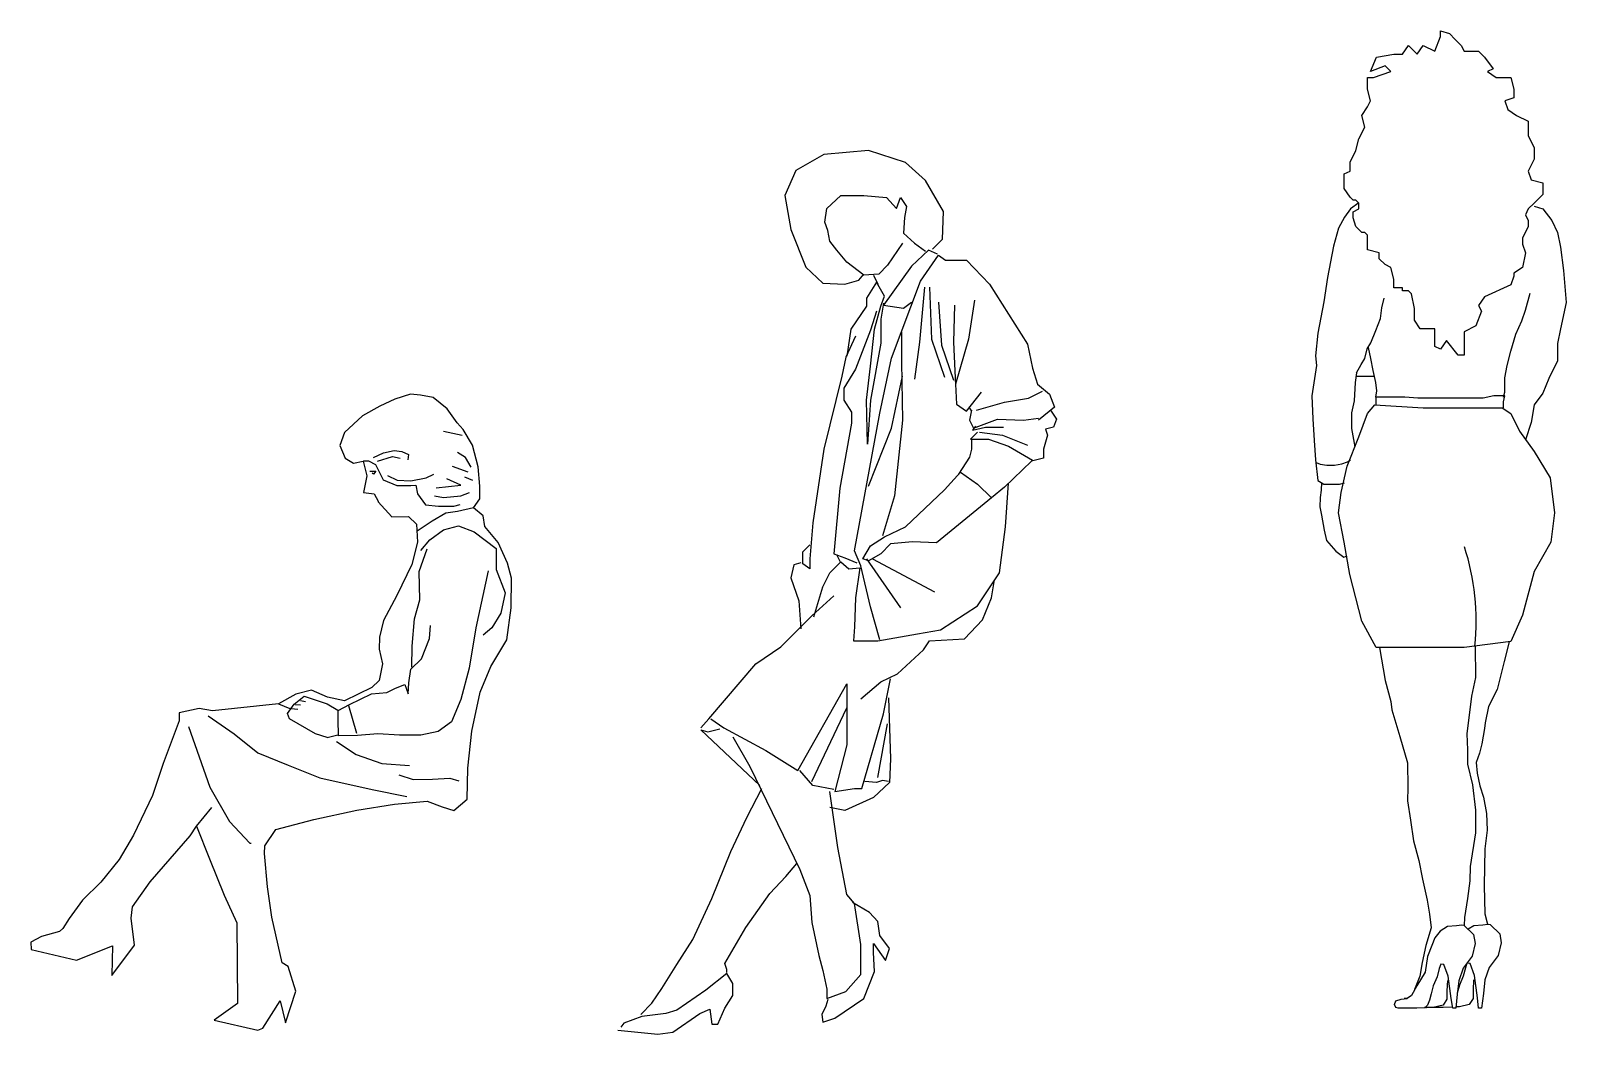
# Model space of a CAD drawing. Header units: millimetres. Extents: x 37 to 11188, y 2113 to 8073.
# Drawn here: x 6242 to 9016, y 4238 to 6051 of the extents above; entities that cross this region are included whole.
import ezdxf

# ---------------------------------------------------------------- set-up
doc = ezdxf.new("R2010")
doc.units = ezdxf.units.MM

msp = doc.modelspace()

# ---------------------------------------------------------------- linework, layer by layer
for p, q in [((7674.5, 5827.5), (7624, 5798.6)), ((7755.7, 5834.7), (7674.5, 5827.5)), ((7822.5, 5813), (7755.7, 5834.7)), ((7624, 5798.6), (7604.1, 5753.5)), ((7858.6, 5780.6), (7822.5, 5813)), ((7891.1, 5724.6), (7858.6, 5780.6)), ((7604.1, 5753.5), (7614.9, 5692.1)), ((7679.9, 5730), (7705.2, 5753.5)), ((7705.2, 5753.5), (7746.7, 5753.5)), ((7746.7, 5753.5), (7788.2, 5749.9)), ((7788.2, 5749.9), (7806.2, 5730)), ((7806.2, 5730), (7813.5, 5749.9)), ((7813.5, 5749.9), (7824.3, 5733.6)), ((7676.3, 5704.8), (7679.9, 5730)), ((7824.3, 5733.6), (7820.7, 5713.8)), ((7889.3, 5674.1), (7891.1, 5724.6)), ((7614.9, 5692.1), (7642, 5623.5)), ((7681.7, 5690.3), (7676.3, 5704.8)), ((7685.3, 5670.5), (7681.7, 5690.3)), ((7820.7, 5713.8), (7818.9, 5684.9)), ((7698, 5654.2), (7685.3, 5670.5)), ((7817.1, 5666.9), (7790, 5627.2)), ((7818.9, 5684.9), (7838.7, 5666.9)), ((7838.7, 5666.9), (7858.6, 5652.4)), ((7871.2, 5656), (7889.3, 5674.1)), ((7716, 5632.6), (7698, 5654.2)), ((7746.7, 5609.1), (7716, 5632.6)), ((7864, 5654.2), (7833.3, 5625.4)), ((7849.6, 5598.3), (7882, 5645.2)), ((7880.2, 5647), (7864, 5654.2)), ((7882, 5645.2), (7894.7, 5636.2)), ((7894.7, 5636.2), (7932.6, 5636.2)), ((7932.6, 5636.2), (7974.1, 5592.9)), ((7642, 5623.5), (7672.7, 5594.7)), ((7737.7, 5600.1), (7746.7, 5610.9)), ((7773.8, 5610.9), (7746.7, 5609.1)), ((7764.7, 5609.1), (7772, 5592.9)), ((7790, 5627.2), (7773.8, 5610.9)), ((7833.3, 5625.4), (7782.8, 5555)), ((7672.7, 5594.7), (7712.4, 5592.9)), ((7712.4, 5592.9), (7737.7, 5600.1)), ((7770.1, 5596.5), (7752.1, 5567.6)), ((7784.6, 5571.2), (7770.1, 5596.5)), ((7797.2, 5459.3), (7849.6, 5598.3)), ((7856.8, 5587.5), (7847.7, 5488.2)), ((7865.8, 5587.5), (7869.4, 5493.6)), ((7974.1, 5592.9), (8042.7, 5484.6)), ((7752.1, 5553.2), (7723.2, 5511.7)), ((7752.1, 5567.6), (7752.1, 5553.2)), ((7766.5, 5511.7), (7777.4, 5553.2)), ((7777.4, 5553.2), (7784.6, 5571.2)), ((7782.8, 5558.6), (7777.4, 5529.7)), ((7782.8, 5555), (7818.9, 5549.6)), ((7818.9, 5549.6), (7833.3, 5560.4)), ((7882, 5560.4), (7887.5, 5482.8)), ((7910.9, 5555), (7909.1, 5488.2)), ((7947, 5564), (7936.2, 5493.6)), ((7770.1, 5544.1), (7759.3, 5509.9)), ((7777.4, 5529.7), (7777.4, 5486.4)), ((7732.2, 5499), (7714.2, 5461.1)), ((7723.2, 5511.7), (7716, 5462.9)), ((7759.3, 5509.9), (7732.2, 5439.5)), ((7759.3, 5444.9), (7766.5, 5511.7)), ((7815.3, 5506.2), (7815.3, 5452.1)), ((7869.4, 5493.6), (7892.9, 5425)), ((7936.2, 5493.6), (7912.7, 5412.4)), ((7777.4, 5486.4), (7759.3, 5383.5)), ((7847.7, 5488.2), (7838.7, 5421.4)), ((7887.5, 5482.8), (7909.1, 5419.6)), ((7909.1, 5488.2), (7912.7, 5410.6)), ((8042.7, 5484.6), (8051.7, 5441.3)), ((7714.2, 5461.1), (7707, 5426.8)), ((7732.2, 5439.5), (7710.6, 5405.2)), ((7752.1, 5383.5), (7759.3, 5444.9)), ((7775.6, 5360.1), (7797.2, 5459.3)), ((7815.3, 5452.1), (7817.1, 5347.4)), ((8051.7, 5441.3), (8060.7, 5412.4)), ((7707, 5426.8), (7674.5, 5295.1)), ((7797.2, 5333), (7817.1, 5426.8)), ((7912.7, 5412.4), (7914.5, 5376.3)), ((8060.7, 5412.4), (8082.4, 5394.4)), ((8636.1, 5426.8), (8669.4, 5426.8)), ((6900, 5385.4), (6872.4, 5372.8)), ((6928.3, 5394.4), (6900, 5385.4)), ((6945.8, 5392.6), (6928.3, 5394.4)), ((6969.1, 5388.1), (6945.8, 5392.6)), ((6994, 5368), (6969.1, 5388.1)), ((7710.6, 5405.2), (7710.6, 5383.5)), ((7710.6, 5383.5), (7725, 5361.9)), ((7753.9, 5304.1), (7752.1, 5383.5)), ((7759.3, 5383.5), (7753.9, 5304.1)), ((7932.6, 5363.7), (7959.6, 5398)), ((8001.1, 5379.9), (8044.5, 5387.1)), ((8044.5, 5387.1), (8069.7, 5399.8)), ((8082.4, 5394.4), (8091.4, 5370.9)), ((6841.3, 5355.1), (6808.8, 5325)), ((6872.4, 5372.8), (6841.3, 5355.1)), ((7012.4, 5342.6), (6994, 5368)), ((7725, 5361.9), (7725, 5342)), ((7730.4, 5111), (7775.6, 5360.1)), ((7914.5, 5376.3), (7932.6, 5363.7)), ((7938, 5369.1), (7941.6, 5363.7)), ((7941.6, 5365.5), (7938, 5347.4)), ((7950.6, 5365.5), (8001.1, 5379.9)), ((8091.4, 5370.9), (8062.5, 5347.4)), ((8084.2, 5365.5), (8095, 5349.2)), ((7021.6, 5319.7), (6987.6, 5327.1)), ((7023.4, 5330.3), (7012.4, 5342.6)), ((7040.3, 5302.1), (7023.4, 5330.3)), ((7725, 5342), (7703.4, 5224.7)), ((7755.7, 5228.3), (7797.2, 5333)), ((7817.1, 5347.4), (7802.6, 5210.3)), ((7938, 5347.4), (7945.2, 5333)), ((7948.8, 5336.6), (7943.4, 5329.4)), ((7943.4, 5329.4), (7966.9, 5334.8)), ((7945.2, 5333), (7988.5, 5349.2)), ((7966.9, 5334.8), (7999.3, 5334.8)), ((7988.5, 5349.2), (8035.4, 5347.4)), ((8035.4, 5347.4), (8062.5, 5351)), ((8089.6, 5334.8), (8075.1, 5331.2)), ((8075.1, 5331.2), (8078.7, 5320.4)), ((8095, 5349.2), (8089.6, 5334.8)), ((6808.8, 5325), (6800.2, 5301.7)), ((6800.2, 5301.7), (6809.9, 5278.5)), ((7050.1, 5262.9), (7040.3, 5302.1)), ((7952.4, 5325.8), (7939.8, 5313.1)), ((7939.8, 5313.1), (7972.3, 5313.1)), ((7941.6, 5313.1), (7941.6, 5295.1)), ((7956, 5325.8), (7997.5, 5320.4)), ((7972.3, 5313.1), (8008.4, 5300.5)), ((7997.5, 5320.4), (8042.7, 5302.3)), ((8008.4, 5300.5), (8051.7, 5275.2)), ((8078.7, 5320.4), (8071.5, 5295.1)), ((6809.9, 5278.5), (6825.1, 5269.7)), ((6825.1, 5269.7), (6842.4, 5273.1)), ((6842.4, 5273.1), (6848.9, 5246.6)), ((6843.4, 5273.6), (6852.1, 5273.7)), ((6852.1, 5273.7), (6864.5, 5267.3)), ((6861, 5279.7), (6879.2, 5288.2)), ((6868.4, 5273.3), (6895.4, 5281.8)), ((6879.2, 5288.2), (6898.6, 5292.6)), ((6895.4, 5281.8), (6909.2, 5278.6)), ((6898.6, 5292.6), (6912.4, 5290.5)), ((6912.4, 5290.5), (6924.3, 5285)), ((6924.3, 5285), (6923.2, 5275.4)), ((7027.5, 5279.8), (7012.7, 5288.7)), ((7037.9, 5262.1), (7027.5, 5279.8)), ((7674.5, 5295.1), (7654.6, 5161.5)), ((7938, 5280.7), (7918.1, 5250)), ((7941.6, 5295.1), (7938, 5280.7)), ((8049.9, 5273.4), (8001.1, 5226.5)), ((8071.5, 5278.9), (8049.9, 5273.4)), ((8071.5, 5295.1), (8071.5, 5278.9)), ((6848.9, 5246.6), (6843.4, 5216.7)), ((6854.6, 5255), (6865.2, 5255)), ((6861, 5249.7), (6858.8, 5251.8)), ((6865.2, 5255), (6861, 5249.7)), ((6864.5, 5267.3), (6878.6, 5239.7)), ((6886.7, 5247.6), (6903.9, 5238.9)), ((6928.7, 5237.8), (6956.4, 5243.3)), ((6956.4, 5243.3), (6970.4, 5249.7)), ((7032, 5253.2), (7003.9, 5263.5)), ((7040.8, 5238.4), (7026, 5244.3)), ((7053.3, 5228), (7050.1, 5262.9)), ((7892.9, 5221.1), (7921.7, 5253.6)), ((7921.7, 5253.6), (7952.4, 5231.9)), ((6843.4, 5216.7), (6862.3, 5213.9)), ((6878.6, 5239.7), (6903.4, 5229)), ((6903.4, 5229), (6928.8, 5229.2)), ((6903.9, 5238.9), (6928.7, 5237.8)), ((6928.8, 5229.2), (6937.6, 5230)), ((6937.6, 5230), (6940.6, 5214)), ((6974.3, 5225.1), (7018.7, 5229.6)), ((7018.7, 5229.6), (6993.5, 5241.4)), ((7018.7, 5210.3), (7034.9, 5216.3)), ((7053.4, 5205.4), (7053.3, 5228)), ((7703.4, 5224.7), (7692.5, 5105.6)), ((7822.5, 5154.3), (7892.9, 5221.1)), ((7952.4, 5231.9), (7977.7, 5206.7)), ((8001.1, 5226.5), (7977.7, 5206.7)), ((8003, 5154.3), (8008.4, 5233.7)), ((6862.3, 5213.9), (6869.4, 5201.1)), ((6869.4, 5201.1), (6869.4, 5199.7)), ((6869.4, 5199.7), (6894.4, 5172.9)), ((6940.6, 5214), (6955.3, 5194.5)), ((6955.3, 5194.5), (6978.6, 5191.8)), ((6971.4, 5210.3), (6987.6, 5207.4)), ((6978.6, 5191.8), (7006.3, 5192)), ((6987.6, 5207.4), (7018.7, 5210.3)), ((7006.3, 5192), (7017.9, 5195)), ((7041.9, 5188.6), (7012.7, 5182.3)), ((7041.9, 5188.6), (7053.4, 5205.4)), ((7059.5, 5174.2), (7041.9, 5188.6)), ((7802.6, 5210.3), (7781, 5138.1)), ((7977.7, 5206.7), (7878.4, 5125.5)), ((6894.4, 5172.9), (6924.2, 5173.1)), ((6924.2, 5173.1), (6938.8, 5159.4)), ((6966.9, 5164.5), (6940.3, 5146.8)), ((6992.1, 5179.3), (6966.9, 5164.5)), ((7012.7, 5182.3), (6992.1, 5179.3)), ((7062.6, 5155.3), (7059.5, 5174.2)), ((7654.6, 5161.5), (7649.2, 5096.6)), ((6938.8, 5159.4), (6940.6, 5126.7)), ((6963.1, 5131.2), (6987.7, 5148.9)), ((6987.7, 5148.9), (7014.5, 5156.4)), ((7014.5, 5156.4), (7043, 5145.7)), ((7043, 5145.7), (7082.5, 5115.4)), ((7086.1, 5126.4), (7062.6, 5155.3)), ((7759.3, 5120), (7784.6, 5136.3)), ((7784.6, 5136.3), (7822.5, 5154.3)), ((7992.1, 5071.3), (8003, 5154.3)), ((6940.6, 5126.7), (6930.7, 5086.6)), ((6943.9, 5073.6), (6958.1, 5114.5)), ((6946.5, 5111.5), (6963.1, 5131.2)), ((7082.5, 5115.4), (7082.8, 5077.6)), ((7103.1, 5088.7), (7086.1, 5126.4)), ((7636.6, 5109.2), (7649.2, 5121.8)), ((7636.6, 5087.6), (7636.6, 5109.2)), ((7692.5, 5105.6), (7712.4, 5098.4)), ((7741.3, 5083.9), (7730.4, 5111)), ((7744.9, 5096.6), (7759.3, 5120)), ((7777.4, 5105.6), (7755.7, 5093)), ((7795.4, 5123.6), (7777.4, 5105.6)), ((7835.1, 5127.3), (7795.4, 5123.6)), ((7878.4, 5125.5), (7835.1, 5127.3)), ((6930.7, 5086.6), (6903.5, 5030.4)), ((7082.8, 5077.6), (7099.2, 5035.5)), ((7110.6, 5061.8), (7103.1, 5088.7)), ((7620.4, 5085.8), (7614.9, 5062.3)), ((7633, 5089.4), (7620.4, 5085.8)), ((7649.2, 5078.5), (7636.6, 5087.6)), ((7649.2, 5096.6), (7649.2, 5078.5)), ((7685.3, 5071.3), (7705.2, 5091.2)), ((7705.2, 5089.4), (7698, 5103.8)), ((7705.2, 5091.2), (7719.6, 5078.5)), ((7712.4, 5098.4), (7734.1, 5089.4)), ((7719.6, 5078.5), (7739.5, 5080.3)), ((7739.5, 5080.3), (7732.2, 5026.2)), ((7759.3, 5010), (7741.3, 5083.9)), ((7755.7, 5093), (7744.9, 5096.6)), ((7752.1, 5096.6), (7813.5, 5008.1)), ((7762.9, 5096.6), (7874.8, 5037)), ((6945, 5022.7), (6943.9, 5073.6)), ((7068.3, 5075.3), (7045.8, 4971.8)), ((7109.6, 5008), (7110.6, 5061.8)), ((7614.9, 5062.3), (7629.4, 5020.8)), ((7672.7, 5046), (7685.3, 5071.3)), ((7952.4, 5011.8), (7992.1, 5071.3)), ((7977.7, 5026.2), (7983.1, 5058.7)), ((6903.5, 5030.4), (6879.1, 4985.1)), ((6935.1, 4988.4), (6945, 5022.7)), ((7099.2, 5035.5), (7091.5, 4998.4)), ((7652.8, 4993.7), (7692.5, 5029.8)), ((7656.5, 4991.9), (7672.7, 5046)), ((7732.2, 5026.2), (7730.4, 4973.9)), ((7961.4, 4986.5), (7977.7, 5026.2)), ((7091.5, 4998.4), (7074.9, 4972)), ((7102, 4950.4), (7109.6, 5008)), ((7596.9, 4937.8), (7652.8, 4993.7)), ((7629.4, 5020.8), (7633, 4970.3)), ((7775.6, 4950.4), (7759.3, 5010)), ((7885.6, 4968.4), (7952.4, 5011.8)), ((6879.1, 4985.1), (6872.1, 4955.2)), ((6931.1, 4938.9), (6935.1, 4988.4)), ((6962.3, 4953), (6964.3, 4976.3)), ((7045.8, 4971.8), (7034, 4899)), ((7074.9, 4972), (7059, 4958.8)), ((7730.4, 4973.9), (7728.6, 4948.6)), ((7844.1, 4961.2), (7885.6, 4968.4)), ((7929, 4952.2), (7961.4, 4986.5)), ((6872.1, 4955.2), (6871.5, 4933.3)), ((6930.7, 4901.1), (6931.1, 4938.9)), ((6948, 4915.8), (6962.3, 4953)), ((7073.3, 4902.2), (7102, 4950.4)), ((7728.6, 4948.6), (7772, 4948.6)), ((7772, 4948.6), (7844.1, 4961.2)), ((7855, 4932.4), (7865.8, 4948.6)), ((7865.8, 4948.6), (7929, 4952.2)), ((6871.5, 4933.3), (6877.5, 4907.2)), ((6928.5, 4897.4), (6948, 4915.8)), ((7551.8, 4907.1), (7596.9, 4937.8)), ((7808, 4889), (7855, 4932.4)), ((6877.5, 4907.2), (6871.2, 4876.6)), ((6925.1, 4872.6), (6928.5, 4897.4)), ((7034, 4899), (7019.2, 4842.8)), ((7054, 4855.5), (7073.3, 4902.2)), ((7467, 4807.8), (7551.8, 4907.1)), ((7777.4, 4874.6), (7808, 4889)), ((6749.1, 4859.6), (6720.8, 4852.1)), ((6778.3, 4846.8), (6749.1, 4859.6)), ((6858.2, 4864.1), (6808.9, 4840.4)), ((6857.6, 4852.5), (6885.2, 4854.9)), ((6871.2, 4876.6), (6858.2, 4864.1)), ((6885.2, 4854.9), (6901.2, 4863)), ((6901.2, 4863), (6917.8, 4869.7)), ((6917.8, 4869.7), (6923.8, 4853)), ((6923.8, 4853), (6925.1, 4872.6)), ((7038.6, 4785.5), (7054, 4855.5)), ((7627.6, 4714), (7716, 4871)), ((7716, 4871), (7716, 4760.9)), ((7741.3, 4843.9), (7777.4, 4874.6)), ((7782.8, 4816.9), (7795.4, 4880)), ((6689.6, 4834.4), (6570.4, 4821.8)), ((6720.8, 4852.1), (6689.6, 4834.4)), ((6689.6, 4834.4), (6709.9, 4826.2)), ((6705.8, 4817.1), (6718, 4833.9)), ((6718, 4833.9), (6736.1, 4848.6)), ((6719.9, 4833.4), (6729.1, 4832.7)), ((6729.1, 4840.7), (6738.3, 4838.7)), ((6736.1, 4848.6), (6777.7, 4834.4)), ((6777.7, 4834.4), (6797, 4823.2)), ((6808.9, 4840.4), (6778.3, 4846.8)), ((6797.4, 4822.9), (6817.7, 4833.2)), ((6816, 4831.5), (6830.4, 4781.4)), ((6817.7, 4833.2), (6857.6, 4852.5)), ((7019.2, 4842.8), (7002, 4801.9)), ((7652.8, 4694.1), (7716, 4827.7)), ((7791.8, 4845.7), (7795.4, 4735.6)), ((6510.2, 4803.9), (6480.9, 4726.6)), ((6546.4, 4826), (6510.1, 4818.5)), ((6510.1, 4818.5), (6510.2, 4803.9)), ((6570.4, 4821.8), (6546.4, 4826)), ((6562.5, 4813), (6609.3, 4780.7)), ((6709.5, 4807.7), (6705.8, 4817.1)), ((6756.3, 4780.4), (6709.5, 4807.7)), ((6712.6, 4826.2), (6724.4, 4824.8)), ((6797.6, 4806.2), (6797.4, 4822.9)), ((6797.8, 4777.1), (6797.6, 4806.2)), ((7002, 4801.9), (6978.2, 4785)), ((7452.5, 4791.6), (7467, 4807.8)), ((7470.6, 4807.8), (7494, 4791.6)), ((7743.1, 4681.5), (7782.8, 4816.9)), ((6527, 4793.9), (6565.7, 4684.3)), ((6609.3, 4780.7), (6652.5, 4746.1)), ((6777.4, 4774), (6756.3, 4780.4)), ((6777.4, 4774), (6797, 4778.8)), ((6832, 4777.3), (6797.8, 4777.1)), ((6869.1, 4780.5), (6832, 4777.3)), ((6908.4, 4777.9), (6869.1, 4780.5)), ((6946.9, 4778.2), (6908.4, 4777.9)), ((6978.2, 4785), (6946.9, 4778.2)), ((7031.8, 4718.5), (7038.6, 4785.5)), ((7559, 4686.9), (7452.5, 4788)), ((7452.5, 4788), (7465.2, 4784.4)), ((7465.2, 4784.4), (7486.8, 4789.8)), ((7494, 4791.6), (7569.8, 4750.1)), ((7510.3, 4775.3), (7541, 4721.2)), ((7772, 4701.4), (7790, 4798.8)), ((6652.5, 4746.1), (6707.2, 4724)), ((6794.2, 4766.8), (6830.1, 4743.1)), ((7569.8, 4750.1), (7627.6, 4714)), ((7716, 4760.9), (7694.4, 4676.1)), ((6480.9, 4726.6), (6461.8, 4668.9)), ((6707.2, 4724), (6764.2, 4701.1)), ((6830.1, 4743.1), (6876, 4726.7)), ((6876, 4726.7), (6926.3, 4723.5)), ((7030.1, 4662.5), (7031.8, 4718.5)), ((7541, 4721.2), (7631.2, 4535.3)), ((7795.4, 4735.6), (7793.6, 4692.3)), ((6764.2, 4701.1), (6858.9, 4680)), ((6906.7, 4706.6), (6933, 4698.1)), ((6933, 4698.1), (6967.9, 4698.4)), ((6967.9, 4698.4), (6999.2, 4700.1)), ((6999.2, 4700.1), (7015.2, 4695.8)), ((7654.6, 4686.9), (7631.2, 4714)), ((7770.1, 4692.3), (7748.5, 4694.1)), ((7793.6, 4692.3), (7764.7, 4665.3)), ((7781, 4695.9), (7770.1, 4692.3)), ((7791.8, 4694.1), (7781, 4695.9)), ((6461.8, 4668.9), (6427.4, 4597.3)), ((6565.7, 4684.3), (6601.1, 4622)), ((6858.9, 4680), (6921.6, 4667.4)), ((7006.2, 4641.9), (7030.1, 4662.5)), ((7535.5, 4629.2), (7562.6, 4681.5)), ((7692.5, 4679.7), (7654.6, 4686.9)), ((7699.8, 4575), (7685.3, 4676.1)), ((7694.4, 4676.1), (7730.4, 4681.5)), ((7764.7, 4665.3), (7712.4, 4641.8)), ((7730.4, 4681.5), (7743.1, 4681.5)), ((6541.5, 4613.5), (6569.4, 4647.3)), ((6753.1, 4625.4), (6830.9, 4642.7)), ((6830.9, 4642.7), (6899.2, 4653.4)), ((6899.2, 4653.4), (6958.1, 4659)), ((6958.1, 4659), (6985.1, 4648.3)), ((6985.1, 4648.3), (7006.2, 4641.9)), ((7712.4, 4641.8), (7685.3, 4647.2)), ((6530, 4596), (6541.5, 4613.5)), ((6541.5, 4613.5), (6565.2, 4554.8)), ((6601.1, 4622), (6637.8, 4583)), ((6664.7, 4578.1), (6684.9, 4607.4)), ((6684.9, 4607.4), (6753.1, 4625.4)), ((7506.7, 4567.8), (7535.5, 4629.2)), ((6427.4, 4597.3), (6401.5, 4553.5)), ((6457.9, 4513.2), (6530, 4596)), ((6637.8, 4583), (6640, 4583)), ((6664.1, 4564.3), (6664.7, 4578.1)), ((6401.5, 4553.5), (6368.4, 4512.5)), ((6565.2, 4554.8), (6591.2, 4488.8)), ((6669.7, 4503.9), (6664.1, 4564.3)), ((7472.4, 4483), (7506.7, 4567.8)), ((7716, 4490.2), (7699.8, 4575)), ((7577, 4492), (7605.9, 4522.7)), ((7605.9, 4522.7), (7625.8, 4546.1)), ((7631.2, 4535.3), (7649.2, 4488.4)), ((6368.4, 4512.5), (6335.2, 4480.2)), ((6425.5, 4467.8), (6457.9, 4513.2)), ((6677.4, 4449.4), (6669.7, 4503.9)), ((6335.2, 4480.2), (6311.4, 4446.5)), ((6423.5, 4447.4), (6425.5, 4467.8)), ((6591.2, 4488.8), (6614.2, 4438.7)), ((7438.1, 4409), (7472.4, 4483)), ((7533.7, 4430.6), (7577, 4492)), ((7649.2, 4488.4), (7652.8, 4439.7)), ((7730.4, 4474), (7716, 4490.2)), ((7757.5, 4457.7), (7726.8, 4475.8)), ((7741.3, 4400), (7730.4, 4474)), ((6311.4, 4446.5), (6299.9, 4429)), ((6429.7, 4398.7), (6423.5, 4447.4)), ((6614.2, 4438.7), (6615.3, 4293.2)), ((6696.2, 4366.6), (6677.4, 4449.4)), ((7652.8, 4439.7), (7665.5, 4380.1)), ((7772, 4441.5), (7757.5, 4457.7)), ((7775.6, 4416.2), (7772, 4441.5)), ((6261.5, 4414.1), (6241.9, 4403.8)), ((6294.1, 4423.1), (6261.5, 4414.1)), ((6299.9, 4429), (6294.1, 4423.1)), ((7495.8, 4365.7), (7533.7, 4430.6)), ((7793.6, 4392.8), (7775.6, 4416.2)), ((6241.9, 4403.8), (6242.7, 4390.7)), ((6242.7, 4390.7), (6324.4, 4371.7)), ((6324.4, 4371.7), (6389.7, 4397.7)), ((6388.6, 4343.8), (6429.7, 4398.7)), ((6389.7, 4397.7), (6388.6, 4344.6)), ((7409.2, 4363.9), (7438.1, 4409)), ((7741.3, 4345.8), (7741.3, 4400)), ((7764.7, 4385.5), (7764.7, 4401.8)), ((7764.7, 4401.8), (7786.4, 4371.1)), ((7766.5, 4351.2), (7764.7, 4385.5)), ((7786.4, 4371.1), (7793.6, 4392.8)), ((6707.2, 4360.2), (6696.2, 4366.6)), ((6720.6, 4315.2), (6707.2, 4360.2)), ((7382.1, 4320.6), (7409.2, 4363.9)), ((7499.4, 4354.9), (7495.8, 4365.7)), ((7665.5, 4380.1), (7672.7, 4353)), ((6388.6, 4344.6), (6388.6, 4343.8)), ((7499.4, 4347.6), (7461.5, 4317)), ((7499.4, 4349.4), (7499.4, 4354.9)), ((7510.3, 4329.6), (7499.4, 4347.6)), ((7510.3, 4307.9), (7510.3, 4329.6)), ((7672.7, 4353), (7679.9, 4318.8)), ((7714.2, 4315.1), (7741.3, 4345.8)), ((7746.7, 4302.5), (7766.5, 4351.2)), ((6702.2, 4258.3), (6720.6, 4315.2)), ((7364.1, 4293.5), (7382.1, 4320.6)), ((7461.5, 4317), (7409.2, 4280.9)), ((7495.8, 4284.5), (7510.3, 4307.9)), ((7681.7, 4300.7), (7678.1, 4288.1)), ((7679.9, 4318.8), (7679.9, 4302.5)), ((7679.9, 4302.5), (7714.2, 4315.1)), ((7694.4, 4266.4), (7746.7, 4302.5)), ((6615.3, 4293.2), (6573.3, 4263.1)), ((6661.5, 4248.5), (6692.4, 4298.2)), ((6692.4, 4298.2), (6702.2, 4258.3)), ((7344.2, 4273.6), (7364.1, 4293.5)), ((7389.4, 4275.4), (7346, 4270)), ((7409.2, 4280.9), (7389.4, 4275.4)), ((7402, 4241.2), (7450.7, 4275.4)), ((7450.7, 4275.4), (7468.8, 4282.7)), ((7468.8, 4282.7), (7472.4, 4255.6)), ((7483.2, 4255.6), (7495.8, 4284.5)), ((7678.1, 4288.1), (7670.9, 4273.6)), ((7670.9, 4273.6), (7672.7, 4259.2)), ((6573.3, 4263.1), (6652.1, 4244.8)), ((6652.1, 4244.8), (6661.5, 4248.5)), ((7302.7, 4244.8), (7374.9, 4237.5)), ((7313.6, 4257.4), (7308.1, 4250.2)), ((7346, 4270), (7313.6, 4257.4)), ((7472.4, 4255.6), (7483.2, 4255.6)), ((7672.7, 4259.2), (7694.4, 4266.4)), ((7374.9, 4237.5), (7402, 4241.2))]:
    msp.add_line(p, q)
for points in [[(8841.8, 6014.1), (8857.6, 6014.1), (8868.2, 6003.5), (8884, 5982.4), (8873.5, 5977.1), (8889.3, 5966.5), (8915.7, 5966.5), (8921, 5945.4), (8921, 5929.6), (8905.1, 5924.3), (8910.4, 5908.5), (8926.3, 5897.9), (8947.4, 5887.3), (8947.4, 5876.8), (8947.4, 5860.9), (8957.9, 5839.8), (8957.9, 5824), (8957.9, 5818.7), (8947.4, 5797.5), (8952.7, 5781.7), (8973.8, 5776.4), (8973.8, 5755.3), (8957.9, 5739.4), (8947.4, 5728.9), (8942.1, 5718.3), (8947.4, 5707.8), (8947.4, 5697.2), (8936.8, 5676.1), (8936.8, 5665.5), (8942.1, 5649.7), (8936.8, 5623.3), (8921, 5612.7), (8921, 5607.4), (8915.7, 5591.6), (8868.2, 5570.4), (8857.6, 5554.6), (8862.9, 5544), (8852.4, 5517.6), (8831.3, 5507.1), (8831.3, 5464.8), (8820.7, 5464.8), (8799.6, 5491.2), (8789, 5475.4), (8778.5, 5480.7), (8778.5, 5496.5), (8778.5, 5512.3), (8752.1, 5512.3), (8741.5, 5528.2), (8741.5, 5549.3), (8736.2, 5575.7), (8731, 5581), (8725.7, 5581), (8720.4, 5581), (8720.4, 5586.3), (8720.4, 5586.3), (8704.6, 5586.3), (8704.6, 5602.1), (8699.3, 5623.3), (8688.7, 5628.5), (8678.2, 5639.1), (8678.2, 5649.7), (8657.1, 5654.9), (8657.1, 5681.4), (8651.8, 5686.6), (8646.5, 5686.6), (8635.9, 5697.2), (8630.7, 5713), (8630.7, 5723.6), (8641.2, 5728.9), (8641.2, 5739.4), (8635.9, 5744.7), (8630.7, 5744.7), (8625.4, 5750), (8614.8, 5765.9), (8614.8, 5792.3), (8625.4, 5797.5), (8625.4, 5813.4), (8635.9, 5834.5), (8641.2, 5855.6), (8651.8, 5876.8), (8646.5, 5897.9), (8657.1, 5913.7), (8662.3, 5924.3), (8657.1, 5945.4), (8657.1, 5966.5), (8667.6, 5966.5), (8699.3, 5977.1), (8688.7, 5987.7), (8662.3, 5977.1), (8672.9, 6003.5), (8704.6, 6008.8), (8720.4, 6008.8), (8731, 6024.6), (8746.8, 6008.8), (8757.4, 6024.6), (8778.5, 6014.1), (8789, 6040.5), (8789, 6051.1), (8804.9, 6045.8), (8815.4, 6035.2), (8826, 6024.6), (8831.3, 6014.1)], [(8915.7, 5359.2), (8931.5, 5327.5), (8957.9, 5290.5), (8987, 5243), (8994.9, 5179.6), (8988.3, 5126.8), (8957.9, 5074), (8936.8, 4994.8), (8915.7, 4947.2), (8831.3, 4936.7), (8751.6, 4936.7), (8672.8, 4936.7), (8646.4, 4984.2), (8624.9, 5068.7), (8614.8, 5126.8), (8604.3, 5179.6), (8609.6, 5216.6), (8620.1, 5264.1), (8641.2, 5316.9), (8656.7, 5359.2), (8670, 5375), (8757.4, 5369.8), (8841.8, 5369.8), (8899.9, 5369.8)]]:
    msp.add_lwpolyline(points, close=True)
for points in [[(8641.2, 5740.3), (8626, 5729.4), (8615.1, 5714.1), (8604.2, 5694.5), (8595.5, 5661.8), (8584.6, 5605.1), (8578, 5561.4), (8567.1, 5504.7), (8562.8, 5463.3), (8564.9, 5445.8)], [(8957.9, 5734.2), (8973.8, 5728.9), (8989.6, 5707.8), (9000.2, 5686.6), (9005.4, 5660.2), (9010.7, 5618), (9016, 5559.9), (9005.4, 5512.3), (9000.2, 5485.9), (9000.2, 5454.3), (8984.3, 5422.6), (8973.8, 5396.2), (8957.9, 5375), (8952.7, 5343.3), (8942.1, 5311.7)], [(8902.8, 5389.1), (8905, 5397.8), (8905, 5410.9), (8905, 5424), (8909.4, 5445.8), (8915.9, 5472), (8924.6, 5502.5), (8935.5, 5526.5), (8942.1, 5546.2), (8950.8, 5576.7)], [(8636.9, 5432.7), (8645.6, 5448), (8652.1, 5458.9), (8656.5, 5476.4), (8663, 5487.3), (8671.7, 5509.1), (8680.5, 5530.9), (8682.6, 5550.5), (8687, 5568)], [(8663, 5458.9), (8658.7, 5478.5)], [(8564.9, 5445.8), (8556.2, 5391.1), (8558.4, 5349.6)], [(8671.7, 5389.1), (8673.9, 5400), (8671.7, 5415.3), (8667.4, 5437.1), (8663, 5458.9)], [(8634.7, 5415.1), (8632.5, 5382.4), (8628.2, 5360.6), (8628.2, 5332.2)], [(8636.9, 5432.7), (8634.7, 5415.1)], [(8902.8, 5369.5), (8902.8, 5376), (8902.8, 5380.4), (8905, 5391.3), (8885.4, 5391.3), (8865.8, 5386.9), (8830.9, 5386.9), (8802.5, 5386.9), (8774.2, 5386.9), (8748, 5386.9), (8724.1, 5389.1), (8702.3, 5389.1), (8671.7, 5389.1), (8671.7, 5382.6), (8671.7, 5373.8)], [(8558.4, 5349.6), (8560.6, 5310.4), (8562.8, 5275.5), (8567.1, 5238.4), (8578, 5231.9), (8591.1, 5231.9), (8606.4, 5231.9), (8615.1, 5234)], [(8628.2, 5332.2), (8634, 5298.9)], [(8563.9, 5271), (8571.6, 5267.5), (8583.5, 5266.1), (8597.5, 5266.1), (8610.8, 5268.2), (8620.6, 5271.7), (8626.2, 5275.9)], [(8573.7, 5234.6), (8573, 5220.6), (8571.6, 5207.3), (8570.9, 5190.5), (8573.7, 5175.8), (8578.6, 5148.5), (8582.8, 5129.7), (8599.6, 5110.8), (8614.3, 5099.6), (8619.9, 5102.4)], [(8851.1, 4939.2), (8851.8, 4882.2), (8844.6, 4848.7), (8836.5, 4780.3), (8837.4, 4751.4), (8837.4, 4725.9), (8846.7, 4688.5), (8851.8, 4642.6), (8851.8, 4601.8), (8842.6, 4540.6), (8841.6, 4515.1), (8837.8, 4483)], [(8912.8, 4946.9), (8904, 4911.3), (8891.3, 4860.4), (8875.6, 4829.9), (8869.2, 4800.3), (8868, 4790.1), (8863.7, 4762.6), (8859.5, 4745.6), (8853.1, 4728.7), (8854.9, 4709.3)], [(8678.5, 4936.7), (8688.7, 4877.1), (8699.1, 4838.7), (8701, 4823.6)], [(8701, 4823.6), (8715, 4775.6), (8728.9, 4728.1), (8729.5, 4683.4)], [(8854.9, 4709.3), (8859.6, 4686.5), (8866.4, 4666.2), (8871.8, 4636.5), (8873.1, 4606.7), (8869.1, 4572.9), (8867.7, 4506.6), (8869.1, 4455.1), (8873.1, 4438.9), (8874.1, 4436.1)], [(8729.5, 4683.4), (8729.3, 4659.6), (8734.4, 4624.4), (8740.1, 4587), (8749.7, 4551.9), (8756.5, 4517.9), (8764.9, 4480)], [(8764.9, 4480), (8768.8, 4454.5)], [(8837.8, 4483), (8832.3, 4448.4)], [(8768.8, 4454.5), (8771.8, 4429.9)], [(8832.3, 4448.4), (8831.8, 4434.1)], [(8831.8, 4434.1), (8827.2, 4434.8), (8817.7, 4433.5), (8801.5, 4432.1), (8788, 4424), (8778.5, 4411.8), (8773.1, 4398.3), (8765, 4378), (8761, 4349.6), (8746.1, 4325.2), (8736.6, 4307.7), (8728.5, 4302.2), (8723.1, 4302.2)], [(8771.8, 4429.9), (8762.3, 4398.3), (8755.5, 4367.2), (8751.5, 4342.8), (8742, 4318.5)], [(8831.8, 4434.1), (8848.4, 4417.6), (8851.1, 4401.5), (8845.7, 4378.7), (8829.6, 4357.2), (8821.6, 4334.3), (8818.9, 4310.2), (8816.2, 4284.6), (8810.9, 4284.6), (8808.2, 4302.1), (8802.8, 4342.4), (8794.8, 4363.9)], [(8879.1, 4435.5), (8874.5, 4436.2), (8865, 4434.8), (8848.8, 4433.5), (8838.6, 4427.4)], [(8879.1, 4435.5), (8895.7, 4419), (8898.4, 4402.8), (8893, 4380), (8876.9, 4358.5), (8868.9, 4335.7), (8866.2, 4311.5), (8863, 4284.6), (8857.6, 4284.6), (8855.5, 4303.5), (8850.1, 4343.7), (8842.1, 4365.2)], [(8862.7, 4434.6), (8862.7, 4434.6)], [(8794.8, 4363.9), (8789.3, 4364.5), (8786.6, 4356.4), (8782.6, 4341.5), (8775.8, 4325.2), (8771.8, 4310.4), (8769.1, 4299.5), (8765, 4290.1), (8762.3, 4287.4), (8762.3, 4284.6)], [(8842.1, 4365.2), (8836.6, 4365.8), (8833.9, 4357.7), (8829.9, 4342.8), (8823.1, 4326.6), (8819.1, 4311.7)], [(8801.3, 4334.5), (8800.2, 4315.8), (8800.2, 4300.9), (8793.4, 4290.1), (8775.8, 4286), (8746.1, 4284.6), (8712.3, 4284.6), (8708.2, 4286), (8705.5, 4291.4), (8708.2, 4298.2), (8717.7, 4300.9), (8728.5, 4302.2)], [(8848.6, 4335.9), (8847.5, 4317.1), (8847.5, 4302.2), (8840.7, 4291.4), (8823.1, 4287.4), (8816.5, 4287.1)], [(8810.5, 4286.8), (8793.4, 4286), (8759.6, 4286)]]:
    msp.add_lwpolyline(points)
msp.add_arc((8420.2, 4984.1), 433.2, 354.0402, 18.0718)

doc.saveas('drawing.dxf')
